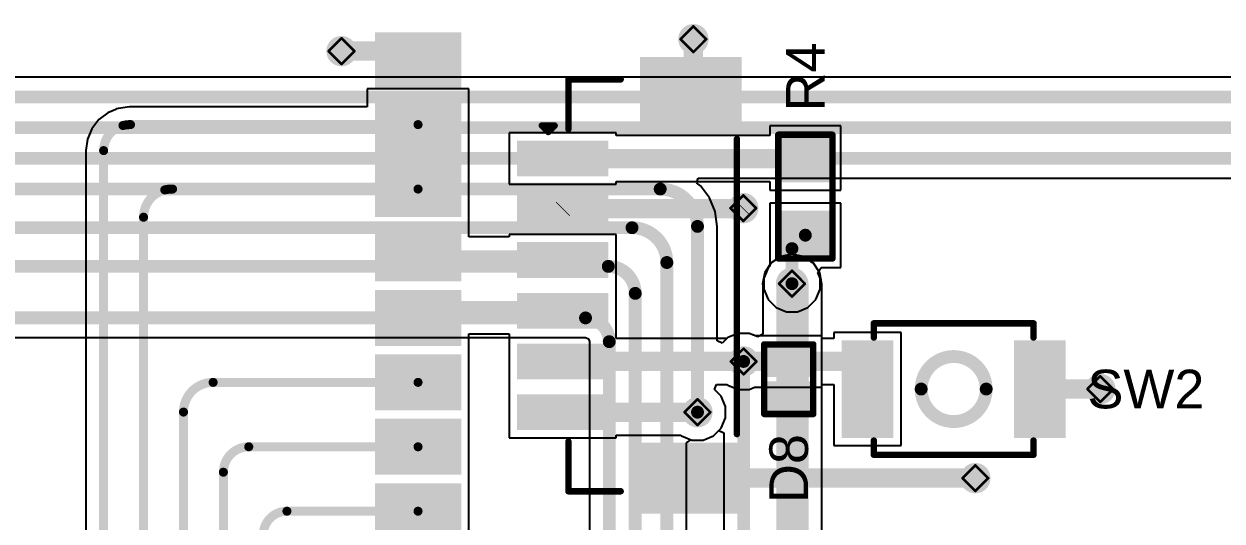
# Model space of a CAD drawing. Header units: inches. Extents: x -14 to 270, y -5 to 115.
# Drawn here: x 83 to 106.63, y 38.86 to 48.66 of the extents above; entities that cross this region are included whole.
import ezdxf

# ---------------------------------------------------------------- set-up
doc = ezdxf.new("R2010")
doc.units = ezdxf.units.IN
for name, color, linetype in [('Bottom Layer', 5, 'Continuous'), ('Drill Drawing', 1, 'Continuous'), ('Top Layer', 1, 'Continuous'), ('Top Overlay', 2, 'Continuous'), ('Top Paste', 8, 'Continuous'), ('Top Solder', 216, 'Continuous'), ('Via Holes', 16, 'Continuous')]:
    doc.layers.add(name, color=color, linetype=linetype)
doc.styles.add('Arial', font='', dxfattribs={"height": 0.2})
doc.styles.get('Arial').set_extended_font_data('Arial')

# ---------------------------------------------------------------- blocks, each defined once
blk = doc.blocks.new('41_SMD_M______52')
at = {"layer": 'Top Layer'}
for points in [[(8, 9.33), (9.5, 9.33), (9.5, 8.43), (8, 8.43)], [(8, 8.06), (9.5, 8.06), (9.5, 7.16), (8, 7.16)], [(8, 6.79), (9.5, 6.79), (9.5, 5.89), (8, 5.89)], [(8, 5.52), (9.5, 5.52), (9.5, 4.62), (8, 4.62)], [(8, 4.25), (9.5, 4.25), (9.5, 3.35), (8, 3.35)], [(8, 2.98), (9.5, 2.98), (9.5, 2.08), (8, 2.08)], [(8, 1.71), (9.5, 1.71), (9.5, 0.81), (8, 0.81)], [(8, 0.44), (9.5, 0.44), (9.5, -0.46), (8, -0.46)]]:
    blk.add_hatch(color=1, dxfattribs=at).paths.add_polyline_path(points)
at = {"layer": 'Top Paste'}
for points in [[(8, 9.33), (9.5, 9.33), (9.5, 8.43), (8, 8.43)], [(8, 8.06), (9.5, 8.06), (9.5, 7.16), (8, 7.16)], [(8, 6.79), (9.5, 6.79), (9.5, 5.89), (8, 5.89)], [(8, 5.52), (9.5, 5.52), (9.5, 4.62), (8, 4.62)], [(8, 4.25), (9.5, 4.25), (9.5, 3.35), (8, 3.35)], [(8, 2.98), (9.5, 2.98), (9.5, 2.08), (8, 2.08)], [(8, 1.71), (9.5, 1.71), (9.5, 0.81), (8, 0.81)], [(8, 0.44), (9.5, 0.44), (9.5, -0.46), (8, -0.46)]]:
    blk.add_hatch(color=8, dxfattribs=at).paths.add_polyline_path(points)
at = {"layer": 'Top Solder'}
for points in [[(7.898, 9.432), (9.602, 9.432), (9.602, 8.328), (7.898, 8.328)], [(7.898, 8.162), (9.602, 8.162), (9.602, 7.058), (7.898, 7.058)], [(7.898, 6.892), (9.602, 6.892), (9.602, 5.788), (7.898, 5.788)], [(7.898, 5.622), (9.602, 5.622), (9.602, 4.518), (7.898, 4.518)], [(7.898, 4.352), (9.602, 4.352), (9.602, 3.248), (7.898, 3.248)], [(7.898, 3.082), (9.602, 3.082), (9.602, 1.978), (7.898, 1.978)], [(7.898, 1.812), (9.602, 1.812), (9.602, 0.708), (7.898, 0.708)], [(7.898, 0.542), (9.602, 0.542), (9.602, -0.562), (7.898, -0.562)]]:
    blk.add_hatch(color=216, dxfattribs=at).paths.add_polyline_path(points)
blk = doc.blocks.new('B3U_1000P_57')
at = {"layer": 'Top Layer'}
for points in [[(-2.11, 0.86), (-1.29, 0.86), (-1.29, -0.86), (-2.11, -0.86)], [(1.29, 0.86), (2.11, 0.86), (2.11, -0.86), (1.29, -0.86)]]:
    blk.add_hatch(color=1, dxfattribs=at).paths.add_polyline_path(points)
at = {"layer": 'Top Paste'}
for points in [[(-2.11, 0.86), (-1.29, 0.86), (-1.29, -0.86), (-2.11, -0.86)], [(1.29, 0.86), (2.11, 0.86), (2.11, -0.86), (1.29, -0.86)]]:
    blk.add_hatch(color=8, dxfattribs=at).paths.add_polyline_path(points)
at = {"layer": 'Top Solder'}
for points in [[(-2.212, 0.962), (-1.188, 0.962), (-1.188, -0.962), (-2.212, -0.962)], [(1.188, 0.962), (2.212, 0.962), (2.212, -0.962), (1.188, -0.962)]]:
    blk.add_hatch(color=216, dxfattribs=at).paths.add_polyline_path(points)
at = {"layer": 'Top Overlay'}
for points in [[(-1.575, 1.016, 0.127, 0.127, 0), (-1.575, 1.295, 0.127, 0.127, 0)], [(-1.575, 1.295, 0.127, 0.127, 0), (1.575, 1.295, 0.127, 0.127, 0)], [(1.575, 1.016, 0.127, 0.127, 0), (1.575, 1.295, 0.127, 0.127, 0)], [(-1.575, -1.295, 0.127, 0.127, 0), (-1.575, -1.016, 0.127, 0.127, 0)], [(1.575, -1.295, 0.127, 0.127, 0), (1.575, -1.016, 0.127, 0.127, 0)], [(-1.575, -1.295, 0.127, 0.127, 0), (1.575, -1.295, 0.127, 0.127, 0)]]:
    blk.add_lwpolyline(points, format="xyseb", dxfattribs=at)
for points in [[(-1.607, 1.295, 0.0635, 0.0635, 1), (-1.543, 1.295, 0.0635, 0.0635, 1)], [(-1.607, 1.295, 0.0635, 0.0635, 1), (-1.543, 1.295, 0.0635, 0.0635, 1)], [(1.543, 1.295, 0.0635, 0.0635, 1), (1.607, 1.295, 0.0635, 0.0635, 1)], [(1.543, 1.295, 0.0635, 0.0635, 1), (1.607, 1.295, 0.0635, 0.0635, 1)], [(-1.607, 1.016, 0.0635, 0.0635, 1), (-1.543, 1.016, 0.0635, 0.0635, 1)], [(1.543, 1.016, 0.0635, 0.0635, 1), (1.607, 1.016, 0.0635, 0.0635, 1)], [(0.641, 0, 0.254, 0.254, 1), (-0.641, 0, 0.254, 0.254, 1)], [(-0.705, 0, 0.127, 0.127, 1), (-0.578, 0, 0.127, 0.127, 1)], [(0.578, 0, 0.127, 0.127, 1), (0.705, 0, 0.127, 0.127, 1)], [(-1.607, -1.016, 0.0635, 0.0635, 1), (-1.543, -1.016, 0.0635, 0.0635, 1)], [(1.543, -1.016, 0.0635, 0.0635, 1), (1.607, -1.016, 0.0635, 0.0635, 1)], [(-1.607, -1.295, 0.0635, 0.0635, 1), (-1.543, -1.295, 0.0635, 0.0635, 1)], [(-1.607, -1.295, 0.0635, 0.0635, 1), (-1.543, -1.295, 0.0635, 0.0635, 1)], [(1.543, -1.295, 0.0635, 0.0635, 1), (1.607, -1.295, 0.0635, 0.0635, 1)], [(1.543, -1.295, 0.0635, 0.0635, 1), (1.607, -1.295, 0.0635, 0.0635, 1)]]:
    blk.add_lwpolyline(points, format="xyseb", close=True, dxfattribs=at)
blk = doc.blocks.new('R___0603_83')
at = {"layer": 'Top Layer'}
for points in [[(-0.381, 0.4445), (-0.381, -0.4445), (-1.143, -0.4445), (-1.143, 0.4445)], [(1.143, 0.4445), (1.143, -0.4445), (0.381, -0.4445), (0.381, 0.4445)]]:
    blk.add_hatch(color=1, dxfattribs=at).paths.add_polyline_path(points)
at = {"layer": 'Top Paste'}
for points in [[(-0.381, 0.4445), (-0.381, -0.4445), (-1.143, -0.4445), (-1.143, 0.4445)], [(1.143, 0.4445), (1.143, -0.4445), (0.381, -0.4445), (0.381, 0.4445)]]:
    blk.add_hatch(color=8, dxfattribs=at).paths.add_polyline_path(points)
at = {"layer": 'Top Solder'}
for points in [[(-0.2794, 0.5461), (-0.2794, -0.5461), (-1.2446, -0.5461), (-1.2446, 0.5461)], [(1.2446, 0.5461), (1.2446, -0.5461), (0.2794, -0.5461), (0.2794, 0.5461)]]:
    blk.add_hatch(color=216, dxfattribs=at).paths.add_polyline_path(points)
at = {"layer": 'Top Overlay'}
for points in [[(-1.2192, 0.5334, 0.127, 0.127, 0), (1.2192, 0.5334, 0.127, 0.127, 0)], [(-1.2192, 0.5334, 0.127, 0.127, 0), (-1.2192, -0.5334, 0.127, 0.127, 0)], [(1.2192, 0.5334, 0.127, 0.127, 0), (1.2192, -0.5334, 0.127, 0.127, 0)], [(-1.2192, -0.5334, 0.127, 0.127, 0), (1.2192, -0.5334, 0.127, 0.127, 0)]]:
    blk.add_lwpolyline(points, format="xyseb", dxfattribs=at)
for points in [[(-1.25095, 0.5334, 0.0635, 0.0635, 1), (-1.18745, 0.5334, 0.0635, 0.0635, 1)], [(-1.25095, 0.5334, 0.0635, 0.0635, 1), (-1.18745, 0.5334, 0.0635, 0.0635, 1)], [(1.18745, 0.5334, 0.0635, 0.0635, 1), (1.25095, 0.5334, 0.0635, 0.0635, 1)], [(1.18745, 0.5334, 0.0635, 0.0635, 1), (1.25095, 0.5334, 0.0635, 0.0635, 1)], [(-1.25095, -0.5334, 0.0635, 0.0635, 1), (-1.18745, -0.5334, 0.0635, 0.0635, 1)], [(-1.25095, -0.5334, 0.0635, 0.0635, 1), (-1.18745, -0.5334, 0.0635, 0.0635, 1)], [(1.18745, -0.5334, 0.0635, 0.0635, 1), (1.25095, -0.5334, 0.0635, 0.0635, 1)], [(1.18745, -0.5334, 0.0635, 0.0635, 1), (1.25095, -0.5334, 0.0635, 0.0635, 1)]]:
    blk.add_lwpolyline(points, format="xyseb", close=True, dxfattribs=at)
blk = doc.blocks.new('V________T______100')
at = {"layer": 'Top Layer'}
for points in [[(-4.4, 2.162), (-3.2, 2.162), (-3.2, 0.362), (-4.4, 0.362)], [(3.2, 2.162), (4.4, 2.162), (4.4, 0.362), (3.2, 0.362)], [(-2.75, -0.462), (-2.25, -0.462), (-2.25, -2.062), (-2.75, -2.062)], [(-1.75, -0.462), (-1.25, -0.462), (-1.25, -2.062), (-1.75, -2.062)], [(-0.75, -0.462), (-0.25, -0.462), (-0.25, -2.062), (-0.75, -2.062)], [(0.25, -0.462), (0.75, -0.462), (0.75, -2.062), (0.25, -2.062)], [(1.25, -0.462), (1.75, -0.462), (1.75, -2.062), (1.25, -2.062)], [(2.25, -0.462), (2.75, -0.462), (2.75, -2.062), (2.25, -2.062)]]:
    blk.add_hatch(color=1, dxfattribs=at).paths.add_polyline_path(points)
at = {"layer": 'Top Paste'}
for points in [[(-4.4, 2.162), (-3.2, 2.162), (-3.2, 0.362), (-4.4, 0.362)], [(3.2, 2.162), (4.4, 2.162), (4.4, 0.362), (3.2, 0.362)], [(-2.75, -0.462), (-2.25, -0.462), (-2.25, -2.062), (-2.75, -2.062)], [(-1.75, -0.462), (-1.25, -0.462), (-1.25, -2.062), (-1.75, -2.062)], [(-0.75, -0.462), (-0.25, -0.462), (-0.25, -2.062), (-0.75, -2.062)], [(0.25, -0.462), (0.75, -0.462), (0.75, -2.062), (0.25, -2.062)], [(1.25, -0.462), (1.75, -0.462), (1.75, -2.062), (1.25, -2.062)], [(2.25, -0.462), (2.75, -0.462), (2.75, -2.062), (2.25, -2.062)]]:
    blk.add_hatch(color=8, dxfattribs=at).paths.add_polyline_path(points)
at = {"layer": 'Top Solder'}
for points in [[(-4.502, 2.264), (-3.098, 2.264), (-3.098, 0.261), (-4.502, 0.261)], [(3.098, 2.264), (4.502, 2.264), (4.502, 0.261), (3.098, 0.261)], [(-2.852, -0.361), (-2.148, -0.361), (-2.148, -2.164), (-2.852, -2.164)], [(-1.852, -0.361), (-1.148, -0.361), (-1.148, -2.164), (-1.852, -2.164)], [(-0.852, -0.361), (-0.148, -0.361), (-0.148, -2.164), (-0.852, -2.164)], [(0.148, -0.361), (0.852, -0.361), (0.852, -2.164), (0.148, -2.164)], [(1.148, -0.361), (1.852, -0.361), (1.852, -2.164), (1.148, -2.164)], [(2.148, -0.361), (2.852, -0.361), (2.852, -2.164), (2.148, -2.164)]]:
    blk.add_hatch(color=216, dxfattribs=at).paths.add_polyline_path(points)
at = {"layer": 'Top Overlay'}
for points in [[(2.932, 2.173, 0.127, 0.127, 0), (-2.884, 2.173, 0.127, 0.127, 0)], [(-4.059, -1.15, 0.127, 0.127, 0), (-4.059, -0.12, 0.127, 0.127, 0)], [(4.059, -1.15, 0.127, 0.127, 0), (4.059, -0.12, 0.127, 0.127, 0)], [(-3.08, -1.15, 0.127, 0.127, 0), (-4.059, -1.15, 0.127, 0.127, 0)], [(4.059, -1.15, 0.127, 0.127, 0), (3.08, -1.15, 0.127, 0.127, 0)], [(-3.15, -1.676, 0.127, 0.127, 0), (-3.15, -1.422, 0.127, 0.127, 0)], [(-3.023, -1.549, 0.127, 0.127, 0), (-3.15, -1.422, 0.127, 0.127, 0)], [(-3.15, -1.676, 0.127, 0.127, 0), (-3.023, -1.549, 0.127, 0.127, 0)]]:
    blk.add_lwpolyline(points, format="xyseb", dxfattribs=at)
for points in [[(-2.916, 2.173, 0.0635, 0.0635, 1), (-2.853, 2.173, 0.0635, 0.0635, 1)], [(2.9, 2.173, 0.0635, 0.0635, 1), (2.964, 2.173, 0.0635, 0.0635, 1)], [(-4.091, -0.12, 0.0635, 0.0635, 1), (-4.027, -0.12, 0.0635, 0.0635, 1)], [(4.027, -0.12, 0.0635, 0.0635, 1), (4.091, -0.12, 0.0635, 0.0635, 1)], [(-4.091, -1.15, 0.0635, 0.0635, 1), (-4.027, -1.15, 0.0635, 0.0635, 1)], [(-4.091, -1.15, 0.0635, 0.0635, 1), (-4.027, -1.15, 0.0635, 0.0635, 1)], [(-3.112, -1.15, 0.0635, 0.0635, 1), (-3.049, -1.15, 0.0635, 0.0635, 1)], [(3.049, -1.15, 0.0635, 0.0635, 1), (3.112, -1.15, 0.0635, 0.0635, 1)], [(4.027, -1.15, 0.0635, 0.0635, 1), (4.091, -1.15, 0.0635, 0.0635, 1)], [(4.027, -1.15, 0.0635, 0.0635, 1), (4.091, -1.15, 0.0635, 0.0635, 1)], [(-3.181, -1.422, 0.0635, 0.0635, 1), (-3.118, -1.422, 0.0635, 0.0635, 1)], [(-3.181, -1.422, 0.0635, 0.0635, 1), (-3.118, -1.422, 0.0635, 0.0635, 1)], [(-3.181, -1.676, 0.0635, 0.0635, 1), (-3.118, -1.676, 0.0635, 0.0635, 1)], [(-3.181, -1.676, 0.0635, 0.0635, 1), (-3.118, -1.676, 0.0635, 0.0635, 1)], [(-3.054, -1.549, 0.0635, 0.0635, 1), (-2.991, -1.549, 0.0635, 0.0635, 1)], [(-3.054, -1.549, 0.0635, 0.0635, 1), (-2.991, -1.549, 0.0635, 0.0635, 1)]]:
    blk.add_lwpolyline(points, format="xyseb", close=True, dxfattribs=at)
blk = doc.blocks.new('SOD_882_B__D___________103')
at = {"layer": 'Top Layer'}
for points in [[(-0.1, -0.4), (-0.6, -0.4), (-0.6, 0.4), (-0.1, 0.4)], [(0.6, -0.4), (0.1, -0.4), (0.1, 0.4), (0.6, 0.4)]]:
    blk.add_hatch(color=1, dxfattribs=at).paths.add_polyline_path(points)
at = {"layer": 'Top Paste'}
for points in [[(-0.1, -0.4), (-0.6, -0.4), (-0.6, 0.4), (-0.1, 0.4)], [(0.6, -0.4), (0.1, -0.4), (0.1, 0.4), (0.6, 0.4)]]:
    blk.add_hatch(color=8, dxfattribs=at).paths.add_polyline_path(points)
at = {"layer": 'Top Solder'}
for points in [[(-0.045, -0.455), (-0.655, -0.455), (-0.655, 0.455), (-0.045, 0.455)], [(0.655, -0.455), (0.045, -0.455), (0.045, 0.455), (0.655, 0.455)]]:
    blk.add_hatch(color=216, dxfattribs=at).paths.add_polyline_path(points)
at = {"layer": 'Top Overlay'}
for points in [[(-0.686, 0.483, 0.127, 0.127, 0), (-0.686, -0.483, 0.127, 0.127, 0)], [(-0.686, 0.483, 0.127, 0.127, 0), (0.686, 0.483, 0.127, 0.127, 0)], [(0.686, 0.483, 0.127, 0.127, 0), (0.686, -0.483, 0.127, 0.127, 0)], [(-0.686, -0.483, 0.127, 0.127, 0), (0.686, -0.483, 0.127, 0.127, 0)]]:
    blk.add_lwpolyline(points, format="xyseb", dxfattribs=at)
for points in [[(-0.718, 0.483, 0.0635, 0.0635, 1), (-0.654, 0.483, 0.0635, 0.0635, 1)], [(-0.718, 0.483, 0.0635, 0.0635, 1), (-0.654, 0.483, 0.0635, 0.0635, 1)], [(0.654, 0.483, 0.0635, 0.0635, 1), (0.718, 0.483, 0.0635, 0.0635, 1)], [(0.654, 0.483, 0.0635, 0.0635, 1), (0.718, 0.483, 0.0635, 0.0635, 1)], [(-0.718, -0.483, 0.0635, 0.0635, 1), (-0.654, -0.483, 0.0635, 0.0635, 1)], [(-0.718, -0.483, 0.0635, 0.0635, 1), (-0.654, -0.483, 0.0635, 0.0635, 1)], [(0.654, -0.483, 0.0635, 0.0635, 1), (0.718, -0.483, 0.0635, 0.0635, 1)], [(0.654, -0.483, 0.0635, 0.0635, 1), (0.718, -0.483, 0.0635, 0.0635, 1)]]:
    blk.add_lwpolyline(points, format="xyseb", close=True, dxfattribs=at)

msp = doc.modelspace()

# ---------------------------------------------------------------- hatches: boundary and pattern name
at = {"layer": 'Bottom Layer'}
h = msp.add_hatch(color=5, dxfattribs=at)
edge = h.paths.add_edge_path()
edge.add_arc((96.202, 48.362), 0.3, 0, 360)
h = msp.add_hatch(color=5, dxfattribs=at)
edge = h.paths.add_edge_path()
edge.add_arc((89.26, 48.126), 0.3, 0, 360)
h = msp.add_hatch(color=5, dxfattribs=at)
edge = h.paths.add_edge_path()
edge.add_arc((97.186, 45.032), 0.3, 0, 360)
h = msp.add_hatch(color=5, dxfattribs=at)
edge = h.paths.add_edge_path()
edge.add_arc((98.146, 43.543), 0.3, 0, 360)
h = msp.add_hatch(color=5, dxfattribs=at)
edge = h.paths.add_edge_path()
edge.add_arc((97.192, 42.01), 0.3, 0, 360)
h = msp.add_hatch(color=5, dxfattribs=at)
edge = h.paths.add_edge_path()
edge.add_arc((104.228, 41.466), 0.3, 0, 360)
h = msp.add_hatch(color=5, dxfattribs=at)
edge = h.paths.add_edge_path()
edge.add_arc((96.282, 41.01), 0.3, 0, 360)
h = msp.add_hatch(color=5, dxfattribs=at)
edge = h.paths.add_edge_path()
edge.add_arc((101.764, 39.71), 0.3, 0, 360)
at = {"layer": 'Top Layer'}
h = msp.add_hatch(color=1, dxfattribs=at)
edge = h.paths.add_edge_path()
edge.add_arc((96.202, 48.362), 0.3, 0, 360)
h = msp.add_hatch(color=1, dxfattribs=at)
edge = h.paths.add_edge_path()
edge.add_arc((89.26, 48.126), 0.3, 0, 360)
h = msp.add_hatch(color=1, dxfattribs=at)
edge = h.paths.add_edge_path()
edge.add_arc((97.186, 45.032), 0.3, 0, 360)
h = msp.add_hatch(color=1, dxfattribs=at)
edge = h.paths.add_edge_path()
edge.add_arc((98.146, 43.543), 0.3, 0, 360)
h = msp.add_hatch(color=1, dxfattribs=at)
edge = h.paths.add_edge_path()
edge.add_arc((97.192, 42.01), 0.3, 0, 360)
h = msp.add_hatch(color=1, dxfattribs=at)
edge = h.paths.add_edge_path()
edge.add_arc((104.228, 41.466), 0.3, 0, 360)
h = msp.add_hatch(color=1, dxfattribs=at)
edge = h.paths.add_edge_path()
edge.add_arc((96.282, 41.01), 0.3, 0, 360)
h = msp.add_hatch(color=1, dxfattribs=at)
edge = h.paths.add_edge_path()
edge.add_arc((101.764, 39.71), 0.3, 0, 360)
at = {"layer": 'Via Holes'}
h = msp.add_hatch(color=7, dxfattribs=at)
edge = h.paths.add_edge_path()
edge.add_arc((96.202, 48.362), 0.15, 0, 360)
h = msp.add_hatch(color=7, dxfattribs=at)
edge = h.paths.add_edge_path()
edge.add_arc((89.26, 48.126), 0.15, 0, 360)
h = msp.add_hatch(color=7, dxfattribs=at)
edge = h.paths.add_edge_path()
edge.add_arc((97.186, 45.032), 0.15, 0, 360)
h = msp.add_hatch(color=7, dxfattribs=at)
edge = h.paths.add_edge_path()
edge.add_arc((98.146, 43.543), 0.15, 0, 360)
h = msp.add_hatch(color=7, dxfattribs=at)
edge = h.paths.add_edge_path()
edge.add_arc((97.192, 42.01), 0.15, 0, 360)
h = msp.add_hatch(color=7, dxfattribs=at)
edge = h.paths.add_edge_path()
edge.add_arc((104.228, 41.466), 0.15, 0, 360)
h = msp.add_hatch(color=7, dxfattribs=at)
edge = h.paths.add_edge_path()
edge.add_arc((96.282, 41.01), 0.15, 0, 360)
h = msp.add_hatch(color=7, dxfattribs=at)
edge = h.paths.add_edge_path()
edge.add_arc((101.764, 39.71), 0.15, 0, 360)

# ---------------------------------------------------------------- linework, layer by layer
at = {"layer": 'Bottom Layer'}
for p, q in [((114.524, 47.611), (71.97, 47.611)), ((96.265, 45.528), (96.298, 45.624)), ((96.298, 45.624), (113.12, 45.624)), ((96.343, 45.469), (96.265, 45.528)), ((96.522, 45.235), (96.343, 45.469)), ((96.634, 44.963), (96.522, 45.235)), ((96.673, 44.672), (96.634, 44.963)), ((96.671, 42.416), (96.671, 44.672)), ((96.671, 44.672), (96.673, 44.672)), ((97.923, 44.081), (97.734, 43.955)), ((98.146, 44.125), (97.923, 44.081)), ((98.369, 44.081), (98.146, 44.125)), ((98.558, 43.955), (98.369, 44.081)), ((97.608, 43.766), (97.563, 43.543)), ((97.734, 43.955), (97.608, 43.766)), ((98.568, 43.945), (98.558, 43.955)), ((98.694, 43.756), (98.568, 43.945)), ((98.738, 43.533), (98.694, 43.756)), ((97.563, 43.543), (97.573, 43.494)), ((97.573, 43.494), (97.573, 42.546)), ((98.738, 29.591), (98.738, 43.533)), ((97.082, 42.564), (96.879, 42.48)), ((97.303, 42.564), (97.082, 42.564)), ((97.471, 42.494), (97.303, 42.564)), ((97.573, 42.546), (97.471, 42.494)), ((75.337, 42.479), (94.074, 42.479)), ((94.074, 42.479), (94.075, 42.48)), ((94.075, 42.48), (94.131, 42.457)), ((94.131, 42.457), (94.154, 42.401)), ((94.154, 42.401), (94.153, 42.4)), ((94.153, 42.4), (94.153, 28.176)), ((96.772, 42.373), (96.671, 42.416)), ((96.879, 42.48), (96.772, 42.373)), ((96.066, 40.409), (96.15, 40.465)), ((96.15, 40.465), (96.172, 40.456)), ((96.172, 40.456), (96.392, 40.456)), ((96.392, 40.456), (96.596, 40.541)), ((96.596, 40.541), (96.702, 40.647)), ((96.702, 40.647), (96.804, 40.605)), ((96.804, 40.605), (96.804, 31.862)), ((96.066, 35.405), (96.066, 40.409))]:
    msp.add_line(p, q, dxfattribs=at)
for points in [[(49.524, 47.222, 0.254, 0.254, 0), (114.524, 47.222, 0.254, 0.254, 0)], [(50.206, 46.618, 0.254, 0.254, 0), (113.898, 46.618, 0.254, 0.254, 0)], [(49.184, 46.013, 0.254, 0.254, 0), (113.12, 46.013, 0.254, 0.254, 0)], [(74.942, 45.408, 0.254, 0.254, 0), (95.546, 45.408, 0.254, 0.254, 0)], [(95.546, 45.408, 0.254, 0.254, -0.414214), (96.282, 44.672, 0.254, 0.254, 0)], [(49.987, 44.646, 0.254, 0.254, 0), (94.992, 44.646, 0.254, 0.254, 0)], [(94.992, 44.646, 0.254, 0.254, -0.414212), (95.677, 43.96, 0.254, 0.254, 0)], [(96.282, 41.01, 0.254, 0.254, 0), (96.282, 44.672, 0.254, 0.254, 0)], [(74.942, 43.884, 0.254, 0.254, 0), (94.522, 43.884, 0.254, 0.254, 0)], [(94.522, 43.884, 0.254, 0.254, -0.414214), (95.054, 43.352, 0.254, 0.254, 0)], [(95.677, 35.01, 0.254, 0.254, 0), (95.677, 43.96, 0.254, 0.254, 0)], [(95.677, 43.96, 0.254, 0.254, 0), (95.677, 43.96, 0.254, 0.254, 0)], [(98.146, 43.543, 0.635, 0.635, 0), (98.156, 43.533, 0.635, 0.635, 0)], [(98.156, 29.591, 0.635, 0.635, 0), (98.156, 43.533, 0.635, 0.635, 0)], [(95.054, 28.851, 0.254, 0.254, 0), (95.054, 43.352, 0.254, 0.254, 0)], [(74.942, 42.868, 0.254, 0.254, 0), (94.074, 42.868, 0.254, 0.254, 0)], [(94.074, 42.868, 0.254, 0.254, -0.414214), (94.542, 42.4, 0.254, 0.254, 0)], [(94.542, 24.091, 0.254, 0.254, 0), (94.542, 42.4, 0.254, 0.254, 0)], [(97.192, 31.467, 0.254, 0.254, 0), (97.192, 42.01, 0.254, 0.254, 0)]]:
    msp.add_lwpolyline(points, format="xyseb", dxfattribs=at)
for points in [[(95.483, 45.408, 0.127, 0.127, 1), (95.61, 45.408, 0.127, 0.127, 1)], [(95.483, 45.408, 0.127, 0.127, 1), (95.61, 45.408, 0.127, 0.127, 1)], [(94.928, 44.646, 0.127, 0.127, 1), (95.055, 44.646, 0.127, 0.127, 1)], [(94.928, 44.646, 0.127, 0.127, 1), (95.055, 44.646, 0.127, 0.127, 1)], [(96.219, 44.672, 0.127, 0.127, 1), (96.346, 44.672, 0.127, 0.127, 1)], [(96.219, 44.672, 0.127, 0.127, 1), (96.346, 44.672, 0.127, 0.127, 1)], [(94.459, 43.884, 0.127, 0.127, 1), (94.586, 43.884, 0.127, 0.127, 1)], [(94.459, 43.884, 0.127, 0.127, 1), (94.586, 43.884, 0.127, 0.127, 1)], [(95.614, 43.96, 0.127, 0.127, 1), (95.741, 43.96, 0.127, 0.127, 1)], [(95.614, 43.96, 0.127, 0.127, 1), (95.741, 43.96, 0.127, 0.127, 1)], [(95.614, 43.96, 0.127, 0.127, 1), (95.741, 43.96, 0.127, 0.127, 1)], [(95.614, 43.96, 0.127, 0.127, 1), (95.741, 43.96, 0.127, 0.127, 1)], [(97.987, 43.543, 0.318, 0.318, 1), (98.305, 43.543, 0.318, 0.318, 1)], [(97.997, 43.533, 0.318, 0.318, 1), (98.314, 43.533, 0.318, 0.318, 1)], [(97.997, 43.533, 0.318, 0.318, 1), (98.314, 43.533, 0.318, 0.318, 1)], [(94.991, 43.352, 0.127, 0.127, 1), (95.118, 43.352, 0.127, 0.127, 1)], [(94.991, 43.352, 0.127, 0.127, 1), (95.118, 43.352, 0.127, 0.127, 1)], [(94.01, 42.868, 0.127, 0.127, 1), (94.137, 42.868, 0.127, 0.127, 1)], [(94.01, 42.868, 0.127, 0.127, 1), (94.137, 42.868, 0.127, 0.127, 1)], [(94.478, 42.4, 0.127, 0.127, 1), (94.605, 42.4, 0.127, 0.127, 1)], [(94.478, 42.4, 0.127, 0.127, 1), (94.605, 42.4, 0.127, 0.127, 1)], [(97.129, 42.01, 0.127, 0.127, 1), (97.256, 42.01, 0.127, 0.127, 1)], [(96.219, 41.01, 0.127, 0.127, 1), (96.346, 41.01, 0.127, 0.127, 1)]]:
    msp.add_lwpolyline(points, format="xyseb", close=True, dxfattribs=at)
at = {"layer": 'Drill Drawing'}
for points in [[(95.948, 48.362, 0.0508, 0.0508, 0), (96.202, 48.616, 0.0508, 0.0508, 0)], [(96.202, 48.616, 0.0508, 0.0508, 0), (96.456, 48.362, 0.0508, 0.0508, 0)], [(89.006, 48.126, 0.0508, 0.0508, 0), (89.26, 48.38, 0.0508, 0.0508, 0)], [(89.26, 48.38, 0.0508, 0.0508, 0), (89.514, 48.126, 0.0508, 0.0508, 0)], [(95.948, 48.362, 0.0508, 0.0508, 0), (96.202, 48.108, 0.0508, 0.0508, 0)], [(96.202, 48.108, 0.0508, 0.0508, 0), (96.456, 48.362, 0.0508, 0.0508, 0)], [(89.006, 48.126, 0.0508, 0.0508, 0), (89.26, 47.872, 0.0508, 0.0508, 0)], [(89.26, 47.872, 0.0508, 0.0508, 0), (89.514, 48.126, 0.0508, 0.0508, 0)], [(96.932, 45.032, 0.0508, 0.0508, 0), (97.186, 45.286, 0.0508, 0.0508, 0)], [(97.186, 45.286, 0.0508, 0.0508, 0), (97.44, 45.032, 0.0508, 0.0508, 0)], [(96.932, 45.032, 0.0508, 0.0508, 0), (97.186, 44.778, 0.0508, 0.0508, 0)], [(97.186, 44.778, 0.0508, 0.0508, 0), (97.44, 45.032, 0.0508, 0.0508, 0)], [(97.892, 43.543, 0.0508, 0.0508, 0), (98.146, 43.797, 0.0508, 0.0508, 0)], [(98.146, 43.797, 0.0508, 0.0508, 0), (98.4, 43.543, 0.0508, 0.0508, 0)], [(97.892, 43.543, 0.0508, 0.0508, 0), (98.146, 43.289, 0.0508, 0.0508, 0)], [(98.146, 43.289, 0.0508, 0.0508, 0), (98.4, 43.543, 0.0508, 0.0508, 0)], [(96.938, 42.01, 0.0508, 0.0508, 0), (97.192, 42.264, 0.0508, 0.0508, 0)], [(97.192, 42.264, 0.0508, 0.0508, 0), (97.446, 42.01, 0.0508, 0.0508, 0)], [(96.938, 42.01, 0.0508, 0.0508, 0), (97.192, 41.756, 0.0508, 0.0508, 0)], [(97.192, 41.756, 0.0508, 0.0508, 0), (97.446, 42.01, 0.0508, 0.0508, 0)], [(103.974, 41.466, 0.0508, 0.0508, 0), (104.228, 41.72, 0.0508, 0.0508, 0)], [(104.228, 41.72, 0.0508, 0.0508, 0), (104.482, 41.466, 0.0508, 0.0508, 0)], [(103.974, 41.466, 0.0508, 0.0508, 0), (104.228, 41.212, 0.0508, 0.0508, 0)], [(104.228, 41.212, 0.0508, 0.0508, 0), (104.482, 41.466, 0.0508, 0.0508, 0)], [(96.028, 41.01, 0.0508, 0.0508, 0), (96.282, 41.264, 0.0508, 0.0508, 0)], [(96.282, 41.264, 0.0508, 0.0508, 0), (96.536, 41.01, 0.0508, 0.0508, 0)], [(96.028, 41.01, 0.0508, 0.0508, 0), (96.282, 40.756, 0.0508, 0.0508, 0)], [(96.282, 40.756, 0.0508, 0.0508, 0), (96.536, 41.01, 0.0508, 0.0508, 0)], [(101.51, 39.71, 0.0508, 0.0508, 0), (101.764, 39.964, 0.0508, 0.0508, 0)], [(101.764, 39.964, 0.0508, 0.0508, 0), (102.018, 39.71, 0.0508, 0.0508, 0)], [(101.51, 39.71, 0.0508, 0.0508, 0), (101.764, 39.456, 0.0508, 0.0508, 0)], [(101.764, 39.456, 0.0508, 0.0508, 0), (102.018, 39.71, 0.0508, 0.0508, 0)]]:
    msp.add_lwpolyline(points, format="xyseb", dxfattribs=at)
for points in [[(96.189, 48.616, 0.0254, 0.0254, 1), (96.215, 48.616, 0.0254, 0.0254, 1)], [(96.189, 48.616, 0.0254, 0.0254, 1), (96.215, 48.616, 0.0254, 0.0254, 1)], [(89.248, 48.38, 0.0254, 0.0254, 1), (89.273, 48.38, 0.0254, 0.0254, 1)], [(89.248, 48.38, 0.0254, 0.0254, 1), (89.273, 48.38, 0.0254, 0.0254, 1)], [(95.935, 48.362, 0.0254, 0.0254, 1), (95.961, 48.362, 0.0254, 0.0254, 1)], [(95.935, 48.362, 0.0254, 0.0254, 1), (95.961, 48.362, 0.0254, 0.0254, 1)], [(96.443, 48.362, 0.0254, 0.0254, 1), (96.469, 48.362, 0.0254, 0.0254, 1)], [(96.443, 48.362, 0.0254, 0.0254, 1), (96.469, 48.362, 0.0254, 0.0254, 1)], [(88.994, 48.126, 0.0254, 0.0254, 1), (89.019, 48.126, 0.0254, 0.0254, 1)], [(88.994, 48.126, 0.0254, 0.0254, 1), (89.019, 48.126, 0.0254, 0.0254, 1)], [(89.502, 48.126, 0.0254, 0.0254, 1), (89.527, 48.126, 0.0254, 0.0254, 1)], [(89.502, 48.126, 0.0254, 0.0254, 1), (89.527, 48.126, 0.0254, 0.0254, 1)], [(96.189, 48.108, 0.0254, 0.0254, 1), (96.215, 48.108, 0.0254, 0.0254, 1)], [(96.189, 48.108, 0.0254, 0.0254, 1), (96.215, 48.108, 0.0254, 0.0254, 1)], [(89.248, 47.872, 0.0254, 0.0254, 1), (89.273, 47.872, 0.0254, 0.0254, 1)], [(89.248, 47.872, 0.0254, 0.0254, 1), (89.273, 47.872, 0.0254, 0.0254, 1)], [(97.173, 45.286, 0.0254, 0.0254, 1), (97.198, 45.286, 0.0254, 0.0254, 1)], [(97.173, 45.286, 0.0254, 0.0254, 1), (97.198, 45.286, 0.0254, 0.0254, 1)], [(96.919, 45.032, 0.0254, 0.0254, 1), (96.944, 45.032, 0.0254, 0.0254, 1)], [(96.919, 45.032, 0.0254, 0.0254, 1), (96.944, 45.032, 0.0254, 0.0254, 1)], [(97.427, 45.032, 0.0254, 0.0254, 1), (97.452, 45.032, 0.0254, 0.0254, 1)], [(97.427, 45.032, 0.0254, 0.0254, 1), (97.452, 45.032, 0.0254, 0.0254, 1)], [(97.173, 44.778, 0.0254, 0.0254, 1), (97.198, 44.778, 0.0254, 0.0254, 1)], [(97.173, 44.778, 0.0254, 0.0254, 1), (97.198, 44.778, 0.0254, 0.0254, 1)], [(98.133, 43.797, 0.0254, 0.0254, 1), (98.159, 43.797, 0.0254, 0.0254, 1)], [(98.133, 43.797, 0.0254, 0.0254, 1), (98.159, 43.797, 0.0254, 0.0254, 1)], [(97.879, 43.543, 0.0254, 0.0254, 1), (97.905, 43.543, 0.0254, 0.0254, 1)], [(97.879, 43.543, 0.0254, 0.0254, 1), (97.905, 43.543, 0.0254, 0.0254, 1)], [(98.387, 43.543, 0.0254, 0.0254, 1), (98.413, 43.543, 0.0254, 0.0254, 1)], [(98.387, 43.543, 0.0254, 0.0254, 1), (98.413, 43.543, 0.0254, 0.0254, 1)], [(98.133, 43.289, 0.0254, 0.0254, 1), (98.159, 43.289, 0.0254, 0.0254, 1)], [(98.133, 43.289, 0.0254, 0.0254, 1), (98.159, 43.289, 0.0254, 0.0254, 1)], [(97.18, 42.264, 0.0254, 0.0254, 1), (97.205, 42.264, 0.0254, 0.0254, 1)], [(97.18, 42.264, 0.0254, 0.0254, 1), (97.205, 42.264, 0.0254, 0.0254, 1)], [(96.926, 42.01, 0.0254, 0.0254, 1), (96.951, 42.01, 0.0254, 0.0254, 1)], [(96.926, 42.01, 0.0254, 0.0254, 1), (96.951, 42.01, 0.0254, 0.0254, 1)], [(97.434, 42.01, 0.0254, 0.0254, 1), (97.459, 42.01, 0.0254, 0.0254, 1)], [(97.434, 42.01, 0.0254, 0.0254, 1), (97.459, 42.01, 0.0254, 0.0254, 1)], [(97.18, 41.756, 0.0254, 0.0254, 1), (97.205, 41.756, 0.0254, 0.0254, 1)], [(97.18, 41.756, 0.0254, 0.0254, 1), (97.205, 41.756, 0.0254, 0.0254, 1)], [(104.216, 41.72, 0.0254, 0.0254, 1), (104.241, 41.72, 0.0254, 0.0254, 1)], [(104.216, 41.72, 0.0254, 0.0254, 1), (104.241, 41.72, 0.0254, 0.0254, 1)], [(103.962, 41.466, 0.0254, 0.0254, 1), (103.987, 41.466, 0.0254, 0.0254, 1)], [(103.962, 41.466, 0.0254, 0.0254, 1), (103.987, 41.466, 0.0254, 0.0254, 1)], [(104.47, 41.466, 0.0254, 0.0254, 1), (104.495, 41.466, 0.0254, 0.0254, 1)], [(104.47, 41.466, 0.0254, 0.0254, 1), (104.495, 41.466, 0.0254, 0.0254, 1)], [(96.269, 41.264, 0.0254, 0.0254, 1), (96.295, 41.264, 0.0254, 0.0254, 1)], [(96.269, 41.264, 0.0254, 0.0254, 1), (96.295, 41.264, 0.0254, 0.0254, 1)], [(104.216, 41.212, 0.0254, 0.0254, 1), (104.241, 41.212, 0.0254, 0.0254, 1)], [(104.216, 41.212, 0.0254, 0.0254, 1), (104.241, 41.212, 0.0254, 0.0254, 1)], [(96.015, 41.01, 0.0254, 0.0254, 1), (96.041, 41.01, 0.0254, 0.0254, 1)], [(96.015, 41.01, 0.0254, 0.0254, 1), (96.041, 41.01, 0.0254, 0.0254, 1)], [(96.523, 41.01, 0.0254, 0.0254, 1), (96.549, 41.01, 0.0254, 0.0254, 1)], [(96.523, 41.01, 0.0254, 0.0254, 1), (96.549, 41.01, 0.0254, 0.0254, 1)], [(96.269, 40.756, 0.0254, 0.0254, 1), (96.295, 40.756, 0.0254, 0.0254, 1)], [(96.269, 40.756, 0.0254, 0.0254, 1), (96.295, 40.756, 0.0254, 0.0254, 1)], [(101.752, 39.964, 0.0254, 0.0254, 1), (101.777, 39.964, 0.0254, 0.0254, 1)], [(101.752, 39.964, 0.0254, 0.0254, 1), (101.777, 39.964, 0.0254, 0.0254, 1)], [(101.498, 39.71, 0.0254, 0.0254, 1), (101.523, 39.71, 0.0254, 0.0254, 1)], [(101.498, 39.71, 0.0254, 0.0254, 1), (101.523, 39.71, 0.0254, 0.0254, 1)], [(102.006, 39.71, 0.0254, 0.0254, 1), (102.031, 39.71, 0.0254, 0.0254, 1)], [(102.006, 39.71, 0.0254, 0.0254, 1), (102.031, 39.71, 0.0254, 0.0254, 1)], [(101.752, 39.456, 0.0254, 0.0254, 1), (101.777, 39.456, 0.0254, 0.0254, 1)], [(101.752, 39.456, 0.0254, 0.0254, 1), (101.777, 39.456, 0.0254, 0.0254, 1)]]:
    msp.add_lwpolyline(points, format="xyseb", close=True, dxfattribs=at)
at = {"layer": 'Top Layer'}
for p, q in [((91.774, 47.382), (89.766, 47.382)), ((89.766, 47.382), (89.766, 47.028)), ((91.774, 45.974), (91.774, 47.382)), ((84.648, 46.913), (84.47, 46.776)), ((84.807, 46.978), (84.648, 46.913)), ((84.816, 46.984), (84.807, 46.978)), ((84.826, 46.986), (84.816, 46.984)), ((84.857, 46.999), (84.826, 46.986)), ((84.861, 46.999), (84.857, 46.999)), ((85.08, 47.028), (84.861, 46.999)), ((85.098, 47.028), (85.08, 47.028)), ((85.08, 47.028), (85.08, 47.028)), ((89.766, 47.028), (85.098, 47.028)), ((84.333, 46.597), (84.247, 46.389)), ((84.47, 46.776), (84.333, 46.597)), ((99.108, 46.657), (97.711, 46.657)), ((97.711, 46.657), (97.711, 46.463)), ((99.108, 45.387), (99.108, 46.657)), ((84.247, 46.389), (84.217, 46.166)), ((94.678, 46.514), (92.57, 46.514)), ((92.57, 46.514), (92.57, 45.506)), ((94.678, 46.463), (94.678, 46.514)), ((97.711, 46.463), (94.678, 46.463)), ((84.217, 46.166), (84.218, 46.166)), ((84.218, 46.166), (84.218, 32.692)), ((91.774, 44.842), (91.774, 45.974)), ((91.774, 45.974), (91.774, 45.974)), ((92.57, 45.506), (94.678, 45.506)), ((94.678, 45.506), (94.678, 45.557)), ((94.678, 45.557), (97.711, 45.557)), ((97.711, 45.557), (97.711, 45.387)), ((97.711, 45.387), (99.108, 45.387)), ((99.108, 45.133), (97.711, 45.133)), ((97.711, 45.133), (97.711, 43.891)), ((99.108, 43.863), (99.108, 45.133)), ((91.774, 44.463), (91.774, 44.842)), ((91.774, 44.842), (91.774, 44.842)), ((92.57, 44.463), (91.774, 44.463)), ((94.678, 44.514), (92.57, 44.514)), ((92.57, 44.514), (92.57, 44.463)), ((94.678, 43.506), (94.678, 44.514)), ((97.676, 43.856), (97.592, 43.653)), ((97.711, 43.891), (97.676, 43.856)), ((98.655, 43.762), (98.723, 43.863)), ((98.7, 43.653), (98.655, 43.762)), ((98.723, 43.863), (99.108, 43.863)), ((94.678, 42.463), (94.678, 43.506)), ((97.592, 43.653), (97.592, 43.432)), ((98.7, 43.432), (98.7, 43.653)), ((97.592, 43.432), (97.676, 43.229)), ((98.616, 43.229), (98.7, 43.432)), ((97.676, 43.229), (97.832, 43.073)), ((97.832, 43.073), (98.036, 42.989)), ((98.256, 42.989), (98.46, 43.073)), ((98.46, 43.073), (98.616, 43.229)), ((98.036, 42.989), (98.256, 42.989)), ((91.774, 42.164), (91.774, 42.557)), ((91.774, 42.557), (92.57, 42.557)), ((92.57, 42.557), (92.57, 41.506)), ((97.082, 42.564), (96.879, 42.48)), ((97.303, 42.564), (97.082, 42.564)), ((97.426, 42.513), (97.303, 42.564)), ((100.3, 42.58), (98.972, 42.58)), ((98.972, 42.58), (98.972, 42.463)), ((100.3, 40.352), (100.3, 42.58)), ((96.862, 42.463), (94.678, 42.463)), ((96.879, 42.48), (96.862, 42.463)), ((97.428, 42.514), (97.426, 42.513)), ((98.736, 42.514), (97.428, 42.514)), ((97.428, 42.514), (97.428, 42.514)), ((98.736, 42.463), (98.736, 42.514)), ((98.972, 42.463), (98.736, 42.463)), ((91.774, 40.894), (91.774, 42.164)), ((92.57, 41.506), (92.57, 40.506)), ((96.62, 41.455), (96.655, 41.557)), ((96.752, 41.324), (96.62, 41.455)), ((96.655, 41.557), (96.862, 41.557)), ((96.862, 41.557), (96.879, 41.541)), ((96.879, 41.541), (97.082, 41.456)), ((97.082, 41.456), (97.303, 41.456)), ((97.303, 41.456), (97.426, 41.507)), ((97.426, 41.507), (97.428, 41.506)), ((97.428, 41.506), (97.428, 41.506)), ((97.428, 41.506), (98.736, 41.506)), ((98.736, 41.506), (98.736, 41.557)), ((98.736, 41.557), (98.972, 41.557)), ((98.972, 41.557), (98.972, 40.352)), ((96.836, 41.12), (96.752, 41.324)), ((91.774, 39.624), (91.774, 40.894)), ((96.752, 40.696), (96.836, 40.9)), ((96.836, 40.9), (96.836, 41.12)), ((96.596, 40.541), (96.752, 40.696)), ((92.57, 40.506), (94.678, 40.506)), ((94.678, 40.506), (94.678, 40.557)), ((94.678, 40.557), (95.952, 40.557)), ((95.952, 40.557), (95.968, 40.541)), ((95.968, 40.541), (96.172, 40.456)), ((96.172, 40.456), (96.392, 40.456)), ((96.392, 40.456), (96.596, 40.541)), ((98.972, 40.352), (100.3, 40.352)), ((91.774, 38.354), (91.774, 39.624))]:
    msp.add_line(p, q, dxfattribs=at)
for points in [[(96.202, 47.363, 0.381, 0.381, 0), (96.202, 48.362, 0.381, 0.381, 0)], [(89.26, 48.126, 0.381, 0.381, 0), (90.77, 48.126, 0.381, 0.381, 0)], [(96.202, 47.363, 0.381, 0.381, -0.414214), (96.149, 47.31, 0.381, 0.381, 0)], [(84.567, 46.166, 0.178, 0.178, -0.340826), (84.95, 46.661, 0.178, 0.178, 0)], [(84.95, 46.661, 0.178, 0.178, -0.064308), (85.08, 46.678, 0.178, 0.178, 0)], [(85.098, 46.678, 0.178, 0.178, 0), (90.77, 46.678, 0.178, 0.178, 0)], [(84.567, 32.258, 0.178, 0.178, 0), (84.567, 46.166, 0.178, 0.178, 0)], [(93.624, 46.01, 0.381, 0.381, 0), (98.41, 46.01, 0.381, 0.381, 0)], [(85.355, 44.853, 0.178, 0.178, -0.342952), (85.773, 45.391, 0.178, 0.178, 0)], [(85.773, 45.391, 0.178, 0.178, -0.062397), (85.91, 45.408, 0.178, 0.178, 0)], [(85.928, 45.408, 0.178, 0.178, 0), (90.77, 45.408, 0.178, 0.178, 0)], [(93.624, 45.01, 0.381, 0.381, 0), (93.635, 45.021, 0.381, 0.381, 0)], [(93.635, 45.021, 0.381, 0.381, 0), (97.175, 45.021, 0.381, 0.381, 0)], [(97.175, 45.021, 0.381, 0.381, 0), (97.186, 45.032, 0.381, 0.381, 0)], [(85.355, 32.258, 0.178, 0.178, 0), (85.355, 44.853, 0.178, 0.178, 0)], [(98.146, 44.234, 0.254, 0.254, -0.414214), (98.41, 44.498, 0.254, 0.254, 0)], [(90.898, 44.01, 0.381, 0.381, -0.414214), (90.77, 44.138, 0.381, 0.381, 0)], [(90.898, 44.01, 0.381, 0.381, 0), (93.624, 44.01, 0.381, 0.381, 0)], [(98.146, 43.543, 0.254, 0.254, 0), (98.146, 44.234, 0.254, 0.254, 0)], [(90.77, 42.868, 0.381, 0.381, -0.414214), (90.912, 43.01, 0.381, 0.381, 0)], [(90.912, 43.01, 0.381, 0.381, 0), (93.624, 43.01, 0.381, 0.381, 0)], [(93.624, 42.01, 0.381, 0.381, 0), (97.192, 42.01, 0.381, 0.381, 0)], [(97.192, 42.01, 0.381, 0.381, 0), (98.082, 42.01, 0.381, 0.381, 0)], [(98.082, 42.01, 0.381, 0.381, 0), (99.608, 42.01, 0.381, 0.381, 0)], [(86.142, 41.012, 0.178, 0.178, -0.414214), (86.728, 41.598, 0.178, 0.178, 0)], [(86.728, 41.598, 0.178, 0.178, 0), (90.77, 41.598, 0.178, 0.178, 0)], [(103.036, 41.466, 0.381, 0.381, 0), (104.228, 41.466, 0.381, 0.381, 0)], [(98.082, 39.71, 0.381, 0.381, 0), (98.082, 41.31, 0.381, 0.381, 0)], [(93.624, 41.01, 0.381, 0.381, 0), (96.282, 41.01, 0.381, 0.381, 0)], [(86.142, 32.258, 0.178, 0.178, 0), (86.142, 41.012, 0.178, 0.178, 0)], [(86.93, 39.827, 0.178, 0.178, -0.414214), (87.43, 40.328, 0.178, 0.178, 0)], [(87.43, 40.328, 0.178, 0.178, 0), (90.77, 40.328, 0.178, 0.178, 0)], [(86.93, 32.258, 0.178, 0.178, 0), (86.93, 39.827, 0.178, 0.178, 0)], [(96.149, 39.71, 0.381, 0.381, 0), (98.082, 39.71, 0.381, 0.381, 0)], [(98.082, 39.71, 0.381, 0.381, 0), (101.764, 39.71, 0.381, 0.381, 0)], [(87.717, 38.591, 0.178, 0.178, -0.414214), (88.184, 39.058, 0.178, 0.178, 0)], [(88.184, 39.058, 0.178, 0.178, 0), (90.77, 39.058, 0.178, 0.178, 0)]]:
    msp.add_lwpolyline(points, format="xyseb", dxfattribs=at)
for points in [[(96.107, 48.362, 0.191, 0.191, 1), (96.297, 48.362, 0.191, 0.191, 1)], [(89.165, 48.126, 0.191, 0.191, 1), (89.356, 48.126, 0.191, 0.191, 1)], [(90.675, 48.126, 0.191, 0.191, 1), (90.865, 48.126, 0.191, 0.191, 1)], [(96.107, 47.363, 0.191, 0.191, 1), (96.297, 47.363, 0.191, 0.191, 1)], [(96.107, 47.363, 0.191, 0.191, 1), (96.297, 47.363, 0.191, 0.191, 1)], [(96.054, 47.31, 0.191, 0.191, 1), (96.244, 47.31, 0.191, 0.191, 1)], [(84.905, 46.661, 0.0889, 0.0889, 1), (84.994, 46.661, 0.0889, 0.0889, 1)], [(84.905, 46.661, 0.0889, 0.0889, 1), (84.994, 46.661, 0.0889, 0.0889, 1)], [(85.035, 46.678, 0.0889, 0.0889, 1), (85.124, 46.678, 0.0889, 0.0889, 1)], [(85.053, 46.678, 0.0889, 0.0889, 1), (85.142, 46.678, 0.0889, 0.0889, 1)], [(90.725, 46.678, 0.0889, 0.0889, 1), (90.814, 46.678, 0.0889, 0.0889, 1)], [(84.523, 46.166, 0.0889, 0.0889, 1), (84.612, 46.166, 0.0889, 0.0889, 1)], [(84.523, 46.166, 0.0889, 0.0889, 1), (84.612, 46.166, 0.0889, 0.0889, 1)], [(93.529, 46.01, 0.191, 0.191, 1), (93.719, 46.01, 0.191, 0.191, 1)], [(98.314, 46.01, 0.191, 0.191, 1), (98.505, 46.01, 0.191, 0.191, 1)], [(85.729, 45.391, 0.0889, 0.0889, 1), (85.818, 45.391, 0.0889, 0.0889, 1)], [(85.729, 45.391, 0.0889, 0.0889, 1), (85.818, 45.391, 0.0889, 0.0889, 1)], [(85.866, 45.408, 0.0889, 0.0889, 1), (85.955, 45.408, 0.0889, 0.0889, 1)], [(85.883, 45.408, 0.0889, 0.0889, 1), (85.972, 45.408, 0.0889, 0.0889, 1)], [(90.725, 45.408, 0.0889, 0.0889, 1), (90.814, 45.408, 0.0889, 0.0889, 1)], [(93.529, 45.01, 0.191, 0.191, 1), (93.719, 45.01, 0.191, 0.191, 1)], [(93.54, 45.021, 0.191, 0.191, 1), (93.73, 45.021, 0.191, 0.191, 1)], [(93.54, 45.021, 0.191, 0.191, 1), (93.73, 45.021, 0.191, 0.191, 1)], [(97.079, 45.021, 0.191, 0.191, 1), (97.27, 45.021, 0.191, 0.191, 1)], [(97.079, 45.021, 0.191, 0.191, 1), (97.27, 45.021, 0.191, 0.191, 1)], [(97.09, 45.032, 0.191, 0.191, 1), (97.281, 45.032, 0.191, 0.191, 1)], [(85.31, 44.853, 0.0889, 0.0889, 1), (85.399, 44.853, 0.0889, 0.0889, 1)], [(85.31, 44.853, 0.0889, 0.0889, 1), (85.399, 44.853, 0.0889, 0.0889, 1)], [(98.346, 44.498, 0.127, 0.127, 1), (98.473, 44.498, 0.127, 0.127, 1)], [(90.675, 44.138, 0.191, 0.191, 1), (90.865, 44.138, 0.191, 0.191, 1)], [(90.802, 44.01, 0.191, 0.191, 1), (90.993, 44.01, 0.191, 0.191, 1)], [(90.802, 44.01, 0.191, 0.191, 1), (90.993, 44.01, 0.191, 0.191, 1)], [(93.529, 44.01, 0.191, 0.191, 1), (93.719, 44.01, 0.191, 0.191, 1)], [(98.082, 44.234, 0.127, 0.127, 1), (98.209, 44.234, 0.127, 0.127, 1)], [(98.082, 44.234, 0.127, 0.127, 1), (98.209, 44.234, 0.127, 0.127, 1)], [(98.082, 43.543, 0.127, 0.127, 1), (98.209, 43.543, 0.127, 0.127, 1)], [(90.675, 42.868, 0.191, 0.191, 1), (90.865, 42.868, 0.191, 0.191, 1)], [(90.817, 43.01, 0.191, 0.191, 1), (91.007, 43.01, 0.191, 0.191, 1)], [(90.817, 43.01, 0.191, 0.191, 1), (91.007, 43.01, 0.191, 0.191, 1)], [(93.529, 43.01, 0.191, 0.191, 1), (93.719, 43.01, 0.191, 0.191, 1)], [(93.529, 42.01, 0.191, 0.191, 1), (93.719, 42.01, 0.191, 0.191, 1)], [(97.097, 42.01, 0.191, 0.191, 1), (97.288, 42.01, 0.191, 0.191, 1)], [(97.097, 42.01, 0.191, 0.191, 1), (97.288, 42.01, 0.191, 0.191, 1)], [(97.986, 42.01, 0.191, 0.191, 1), (98.177, 42.01, 0.191, 0.191, 1)], [(97.986, 42.01, 0.191, 0.191, 1), (98.177, 42.01, 0.191, 0.191, 1)], [(99.512, 42.01, 0.191, 0.191, 1), (99.703, 42.01, 0.191, 0.191, 1)], [(86.683, 41.598, 0.0889, 0.0889, 1), (86.772, 41.598, 0.0889, 0.0889, 1)], [(86.683, 41.598, 0.0889, 0.0889, 1), (86.772, 41.598, 0.0889, 0.0889, 1)], [(90.725, 41.598, 0.0889, 0.0889, 1), (90.814, 41.598, 0.0889, 0.0889, 1)], [(102.941, 41.466, 0.191, 0.191, 1), (103.131, 41.466, 0.191, 0.191, 1)], [(104.133, 41.466, 0.191, 0.191, 1), (104.323, 41.466, 0.191, 0.191, 1)], [(97.986, 41.31, 0.191, 0.191, 1), (98.177, 41.31, 0.191, 0.191, 1)], [(93.529, 41.01, 0.191, 0.191, 1), (93.719, 41.01, 0.191, 0.191, 1)], [(96.187, 41.01, 0.191, 0.191, 1), (96.377, 41.01, 0.191, 0.191, 1)], [(86.098, 41.012, 0.0889, 0.0889, 1), (86.187, 41.012, 0.0889, 0.0889, 1)], [(86.098, 41.012, 0.0889, 0.0889, 1), (86.187, 41.012, 0.0889, 0.0889, 1)], [(87.386, 40.328, 0.0889, 0.0889, 1), (87.475, 40.328, 0.0889, 0.0889, 1)], [(87.386, 40.328, 0.0889, 0.0889, 1), (87.475, 40.328, 0.0889, 0.0889, 1)], [(90.725, 40.328, 0.0889, 0.0889, 1), (90.814, 40.328, 0.0889, 0.0889, 1)], [(86.885, 39.827, 0.0889, 0.0889, 1), (86.974, 39.827, 0.0889, 0.0889, 1)], [(86.885, 39.827, 0.0889, 0.0889, 1), (86.974, 39.827, 0.0889, 0.0889, 1)], [(96.054, 39.71, 0.191, 0.191, 1), (96.244, 39.71, 0.191, 0.191, 1)], [(97.986, 39.71, 0.191, 0.191, 1), (98.177, 39.71, 0.191, 0.191, 1)], [(97.986, 39.71, 0.191, 0.191, 1), (98.177, 39.71, 0.191, 0.191, 1)], [(97.986, 39.71, 0.191, 0.191, 1), (98.177, 39.71, 0.191, 0.191, 1)], [(101.669, 39.71, 0.191, 0.191, 1), (101.86, 39.71, 0.191, 0.191, 1)], [(88.139, 39.058, 0.0889, 0.0889, 1), (88.228, 39.058, 0.0889, 0.0889, 1)], [(88.139, 39.058, 0.0889, 0.0889, 1), (88.228, 39.058, 0.0889, 0.0889, 1)], [(90.725, 39.058, 0.0889, 0.0889, 1), (90.814, 39.058, 0.0889, 0.0889, 1)]]:
    msp.add_lwpolyline(points, format="xyseb", close=True, dxfattribs=at)

# ---------------------------------------------------------------- block references
for name, p in [('41_SMD_M______52', (82.02, 39.068)), ('B3U_1000P_57', (101.336, 41.466))]:
    msp.add_blockref(name, p)
for name, p, rotation in [('V________T______100', (94.887, 43.51), 270), ('R___0603_83', (98.41, 45.26), 90), ('SOD_882_B__D___________103', (98.082, 41.66), 90)]:
    msp.add_blockref(name, p, dxfattribs=dict(rotation=rotation))

# ---------------------------------------------------------------- texts
at = {"layer": 'Top Overlay', "style": 'Arial'}
for s, p in [('R4', (98.791, 46.935)), ('D8', (98.462, 39.218))]:
    msp.add_text(s, height=0.762, rotation=90, dxfattribs=at).set_placement(p)
msp.add_text('SW2', height=0.762, dxfattribs=at).set_placement((103.975, 41.085))

doc.saveas('drawing.dxf')
